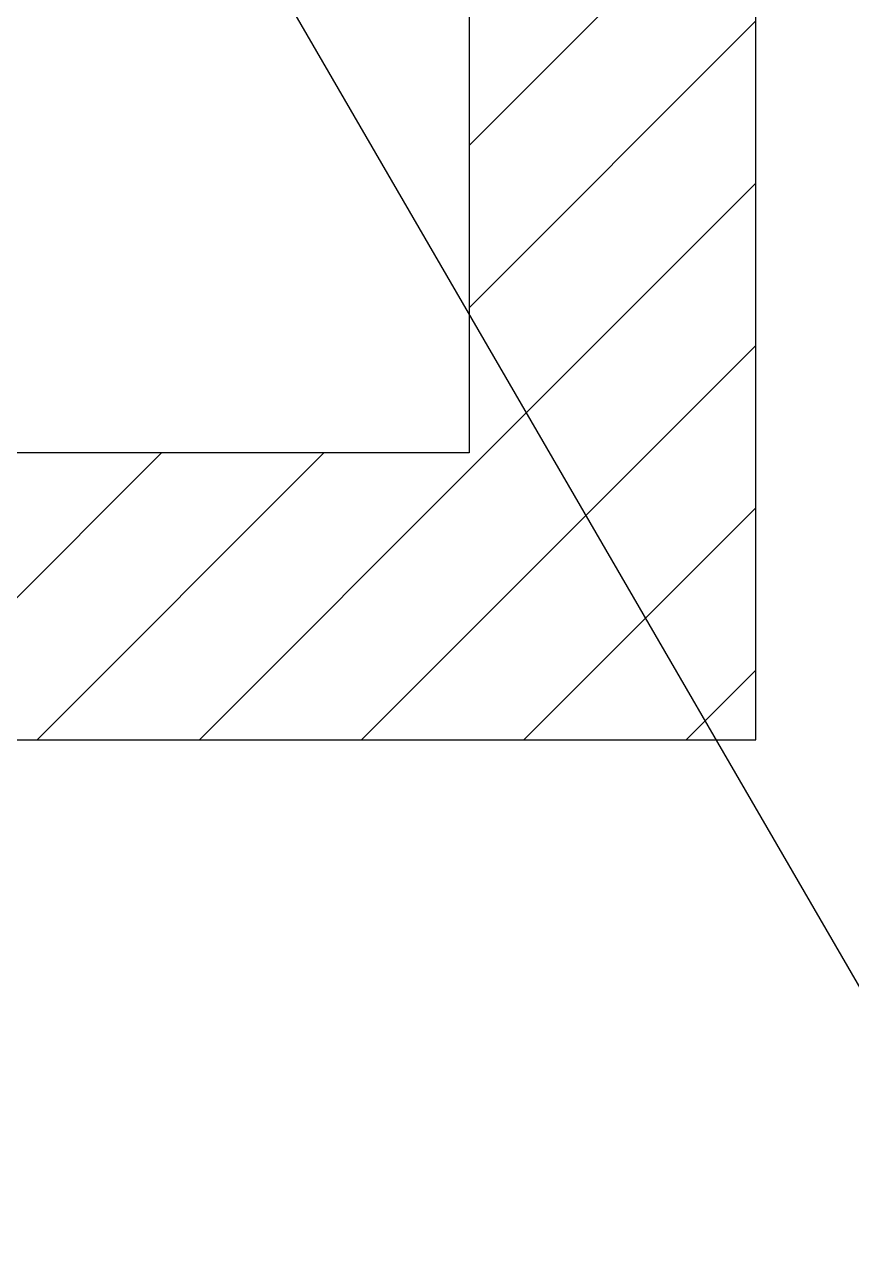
# Model space of a CAD drawing. Header units: millimetres. Extents: x 1680 to 166026, y 35966 to 91121.
# Drawn here: x 75349 to 76503, y 44779 to 46470 of the extents above; entities that cross this region are included whole.
import ezdxf

# ---------------------------------------------------------------- set-up
doc = ezdxf.new("R2010")
doc.units = ezdxf.units.MM
doc.layers.add('A-WALL', color=255, linetype='Continuous', lineweight=18)
doc.layers.add('A-WALL-PATT', color=111, linetype='Continuous', lineweight=50)
pattern_1 = [(45, (57399.48, 59862.21), (-113.1371, 113.1371), [])]

msp = doc.modelspace()

# ---------------------------------------------------------------- hatches: boundary and pattern name
at = {"layer": 'A-WALL-PATT', "lineweight": 18}
h = msp.add_hatch(dxfattribs=at)
h.set_pattern_fill('FP_1', color=256, style=0, pattern_type=2)
h.set_pattern_definition(pattern_1)
h.paths.add_polyline_path([(76369.1, 45872.4), (76369.1, 66272.4), (75969.1, 66272.4), (75969.1, 45872.4)], flags=0)
h = msp.add_hatch(dxfattribs=at)
h.set_pattern_fill('FP_1', color=256, style=0, pattern_type=2)
h.set_pattern_definition(pattern_1)
h.paths.add_polyline_path([(76369.1, 45472.4), (76369.1, 45872.4), (75029.1, 45872.4), (75029.1, 45472.4), (75969.1, 45472.4)], flags=0)
h.paths.add_polyline_path([(72779.1, 45472.4), (74029.1, 45472.4), (74029.1, 45872.4), (72779.1, 45872.4), (72779.1, 45561.4)], flags=0)
h.paths.add_polyline_path([(71425.1, 45472.4), (71779.1, 45472.4), (71779.1, 45872.4), (70809.1, 45872.4), (70809.1, 45472.4), (71409.1, 45472.4)], flags=0)
h.paths.add_polyline_path([(69709.1, 45472.4), (70109.1, 45472.4), (70109.1, 45872.4), (68709.1, 45872.4), (68709.1, 45472.4), (69570.1, 45472.4)], flags=0)

# ---------------------------------------------------------------- linework, layer by layer
at = {"ltscale": 20}
msp.add_line((58206.7, 76695), (81825.8, 35966.4), dxfattribs=at)
at = {"layer": 'A-WALL', "lineweight": 30}
for p, q in [((76369.1, 45472.4), (76369.1, 66672.4)), ((75969.1, 57012.4), (75969.1, 45872.4)), ((75969.1, 45872.4), (75029.1, 45872.4)), ((75029.1, 45472.4), (76369.1, 45472.4))]:
    msp.add_line(p, q, dxfattribs=at)

doc.saveas('drawing.dxf')
